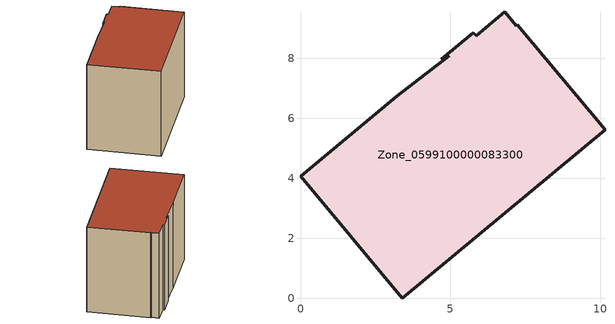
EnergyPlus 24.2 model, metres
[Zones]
Zone_0599100000083300
 floor ground (C_G): 7.19,9.09 7.24,9.12 10.16,5.62 3.39,0 0,4.07 3.21,6.73 4.96,8.09 4.69,7.96 5.77,8.86 5.86,8.76 6.82,9.55 z0
 wall outside (C_F): 0,4.07 3.39,0 10.16,5.62 7.24,9.12 7.19,9.09 6.82,9.55 5.86,8.76 5.77,8.86 4.69,7.96 4.96,8.09 3.21,6.73 0,4.07 z0:6.75
 roof outside (C_R): 4.69,7.96 4.96,8.09 3.21,6.73 0,4.07 3.39,0 10.16,5.62 7.24,9.12 7.19,9.09 6.82,9.55 5.86,8.76 5.77,8.86 z6.75
[BUILDING]
Pand.0599100000083300: North Axis=0; Terrain=City; Loads Convergence Tolerance Value=0.04; Temperature Convergence Tolerance Value=0.4; Solar Distribution=FullExterior; Maximum Number of Warmup Days=25; Minimum Number of Warmup Days=1
[Site:Location]
Rotterdam.The.Hague.AP_ZH_NLD Design_Conditions: Latitude=51.96; Longitude=4.45; Time Zone=1; Elevation=-4.5
[SITE:GROUNDTEMPERATURE:BUILDINGSURFACE]
18, 18, 18, 18, 18, 18, 18, 18, 18, 18, 18, 18
[MATERIAL] Thermal Absorptance=0.9; Solar Absorptance=0.7; Visible Absorptance=0.7
Name | Roughness | Thickness | Conductivity | Density | Specific Heat
G.TC.1946 | MediumSmooth | 0.15 | 1 | 540 | 1210
F.TC.1946 | Rough | 0.3 | 0.857143 | 1920 | 840
R.TC.1946 | MediumRough | 0.2 | 0.909091 | 1500 | 1000
[CONSTRUCTION]
C_G: G.TC.1946
C_F: F.TC.1946
C_R: R.TC.1946
[ZONE]
Zone_0599100000083300: Type=1; Multiplier=1; Ceiling Height=Autocalculate; Volume=Autocalculate; Floor Area=autocalculate; Part of Total Floor Area=Yes
[ZONEINFILTRATION:DESIGNFLOWRATE]
Infil_Zone_0599100000083300: Zone or ZoneList or Space or SpaceList=Zone_0599100000083300; Schedule=AlwaysOn; Design Flow Rate Calculation Method=Flow/Area; Flow Rate per Floor Area=0.003; Constant Term Coefficient=1; Temperature Term Coefficient=0; Velocity Term Coefficient=0; Velocity Squared Term Coefficient=0
[HVACTEMPLATE:ZONE:IDEALLOADSAIRSYSTEM]
Zone_0599100000083300: Maximum Heating Supply Air Temperature=50; Minimum Cooling Supply Air Temperature=13; Maximum Heating Supply Air Humidity Ratio=0.0156; Minimum Cooling Supply Air Humidity Ratio=0.0077; Heating Limit=NoLimit; Cooling Limit=NoLimit; Dehumidification Control Type=ConstantSensibleHeatRatio; Cooling Sensible Heat Ratio=0.7; Dehumidification Setpoint=60; Humidification Control Type=None; Humidification Setpoint=30; Outdoor Air Method=None; Outdoor Air Flow Rate per Person=0.00944; Outdoor Air Flow Rate per Zone Floor Area=0; Outdoor Air Flow Rate per Zone=0; Demand Controlled Ventilation Type=None; Outdoor Air Economizer Type=NoEconomizer; Heat Recovery Type=None; Sensible Heat Recovery Effectiveness=0.7; Latent Heat Recovery Effectiveness=0.65
[ZONECONTROL:THERMOSTAT]
ThermostatControl_Zone_0599100000083300: Zone or ZoneList=Zone_0599100000083300; Control Type Schedule=DualSetpointControlType; Control 1=Thermostat_Zone_0599100000083300; Temperature Difference Between Cutout And Setpoint=0
[THERMOSTATSETPOINT:DUALSETPOINT]
Thermostat_Zone_0599100000083300: Heating Setpoint Temperature Schedule=HeatingSetpoint_Zone_0599100000083300; Cooling Setpoint Temperature Schedule=CoolingSetpoint_Zone_0599100000083300
[SCHEDULE:COMPACT]
HeatingSetpoint_Zone_0599100000083300: Through: 12/31, For: AllDays, Until: 24:00, 21
CoolingSetpoint_Zone_0599100000083300: Through: 12/31, For: AllDays, Until: 24:00, 24
DualSetpointControlType: Through: 12/31, For: AllDays, Until: 24:00, 4
AlwaysOn: Through: 12/31, For: AllDays, Until: 24:00, 1
